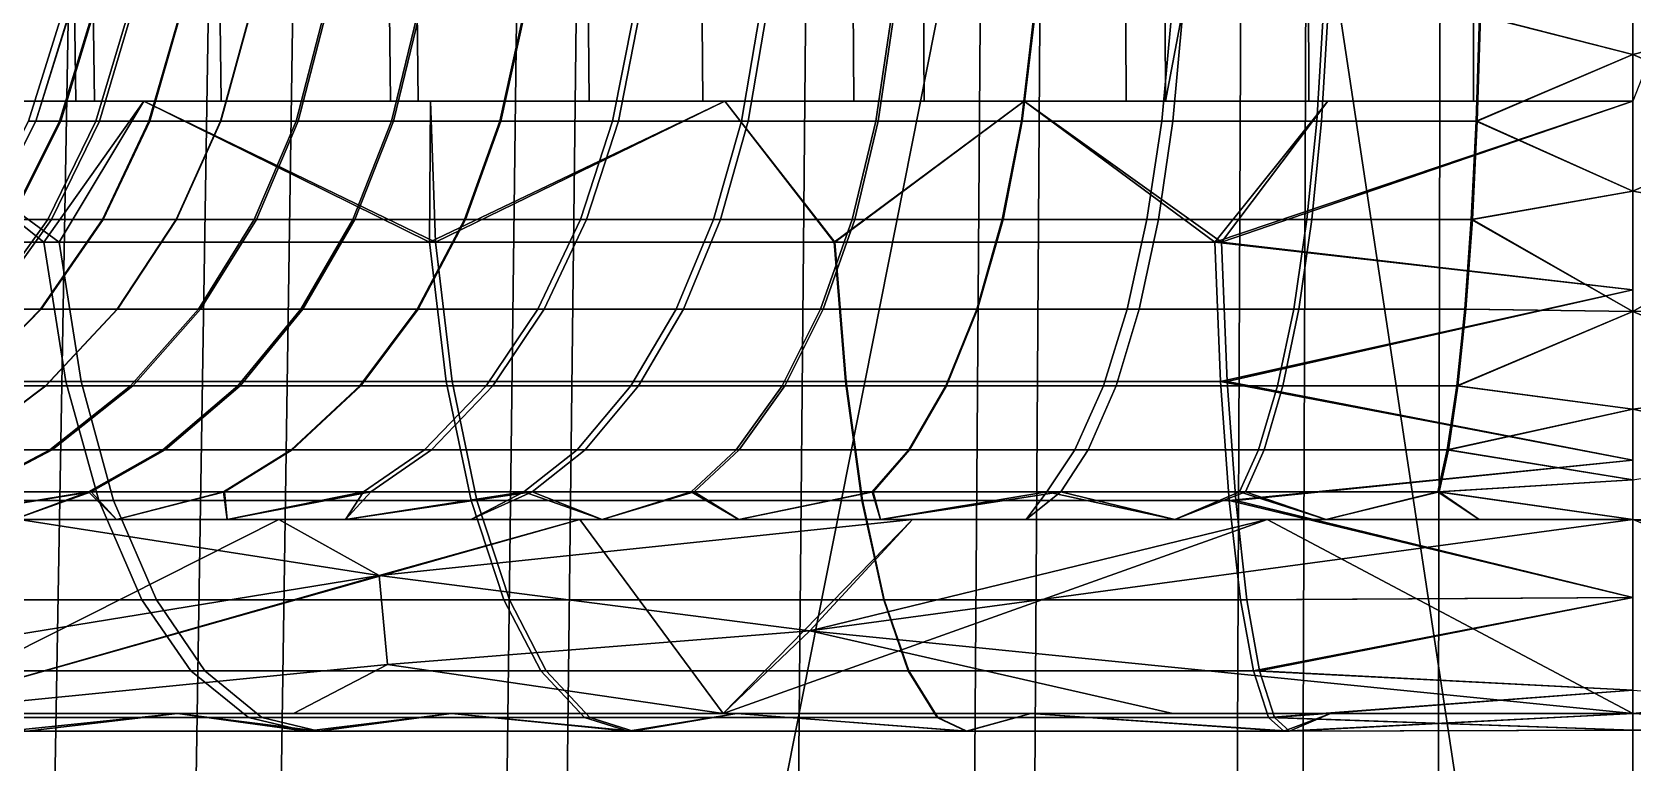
# Model space of a CAD drawing. Extents: x -14.7 to 14.7, y -21.5 to 0.1.
# Drawn here: x -4.902 to 0, y -17.122 to -14.886 of the extents above; entities that cross this region are included whole.
import ezdxf

# ---------------------------------------------------------------- set-up
doc = ezdxf.new("R2010")
doc.units = 0
doc.header["$MEASUREMENT"] = 0
doc.layers.add('IGES LEVEL 0', color=9, linetype='CONTINUOUS')

msp = doc.modelspace()

# ---------------------------------------------------------------- linework, layer by layer
at = {"layer": 'IGES LEVEL 0'}
for points in [[(-6.0338, -7.5437, -10.5763), (-5.9031, -15.098, -10.3472), (-4.7099, -15.098, -10.942), (-4.8142, -7.5437, -11.1843)], [(-5.9394, -20.7685, 13.4778), (-5.6597, -7.5314, 12.843), (-4.2459, -7.5314, 13.3771), (-4.4558, -20.7685, 14.0383)], [(-4.8937, -20.7685, -13.8917), (-4.6632, -7.5314, -13.2374), (-5.2555, -7.5314, -13.0136), (-5.5152, -20.7685, -13.6569)], [(-4.873, -7.5437, 11.1588), (-4.7674, -15.098, 10.917), (-5.1799, -15.098, 10.7275), (-5.2946, -7.5437, 10.9651)], [(-4.1922, -20.7685, -14.1193), (-3.9948, -7.5314, -13.4542), (-4.6632, -7.5314, -13.2374), (-4.8937, -20.7685, -13.8917)], [(-4.4181, -7.5437, 11.3466), (-4.3224, -15.098, 11.1008), (-4.7674, -15.098, 10.917), (-4.873, -7.5437, 11.1588)], [(-4.8142, -7.5437, -11.1843), (-4.7099, -15.098, -10.942), (-3.7195, -15.098, -11.3171), (-3.8018, -7.5437, -11.5677)], [(-4.4558, -20.7685, 14.0383), (-4.2459, -7.5314, 13.3771), (-3.3274, -7.5314, 13.6346), (-3.4918, -20.7685, 14.3086)], [(-3.8887, -7.5437, 11.5388), (-3.8044, -15.098, 11.2888), (-4.3224, -15.098, 11.1008), (-4.4181, -7.5437, 11.3466)], [(-3.3055, -20.7685, -14.3528), (-3.1498, -7.5314, -13.6767), (-3.9948, -7.5314, -13.4542), (-4.1922, -20.7685, -14.1193)], [(-3.2666, -7.5437, 11.7301), (-3.1958, -15.098, 11.4759), (-3.8044, -15.098, 11.2888), (-3.8887, -7.5437, 11.5388)], [(-3.8018, -7.5437, -11.5677), (-3.7195, -15.098, -11.3171), (-2.8482, -15.098, -11.5671), (-2.9113, -7.5437, -11.8233)], [(-3.4918, -20.7685, 14.3086), (-3.3274, -7.5314, 13.6346), (-2.4661, -7.5314, 13.8164), (-2.588, -20.7685, 14.4993)], [(-3.1498, -7.5314, -13.6767), (-3.3055, -20.7685, -14.3528), (-1.9938, -14.15, -14.2428)], [(-2.4378, -7.5437, 11.9299), (-2.385, -15.098, 11.6714), (-3.1958, -15.098, 11.4759), (-3.2666, -7.5437, 11.7301)], [(-2.9113, -7.5437, -11.8233), (-2.8482, -15.098, -11.5671), (-2.1702, -15.098, -11.7133), (-2.2183, -7.5437, -11.9726)], [(-2.588, -20.7685, 14.4993), (-2.4661, -7.5314, 13.8164), (-1.7676, -7.5314, 13.923), (-1.855, -20.7685, 14.6112)], [(-1.4626, -7.5437, 12.0883), (-1.4309, -15.098, 11.8264), (-2.385, -15.098, 11.6714), (-2.4378, -7.5437, 11.9299)], [(-2.2183, -7.5437, -11.9726), (-2.1702, -15.098, -11.7133), (-1.5518, -15.098, -11.8111), (-1.5862, -7.5437, -12.0727)], [(-1.855, -20.7685, 14.6112), (-1.7676, -7.5314, 13.923), (-1.169, -7.5314, 13.986), (-1.2267, -20.7685, 14.6773)], [(-1.5862, -7.5437, -12.0727), (-1.5518, -15.098, -11.8111), (-0.9922, -15.098, -11.8712), (-1.0142, -7.5437, -12.1341)], [(-1.4626, -7.5437, 12.0883), (0, -7.5437, 12.1764), (-1.4309, -15.098, 11.8264)], [(0, -7.5437, 12.1764), (0, -15.098, 11.9126), (-1.4309, -15.098, 11.8264)], [(-1.2267, -20.7685, 14.6773), (-1.169, -7.5314, 13.986), (-0.5752, -7.5314, 14.023), (-0.6037, -20.7685, 14.7161)], [(-1.0142, -7.5437, -12.1341), (-0.9922, -15.098, -11.8712), (-0.4883, -15.098, -11.9026), (-0.4991, -7.5437, -12.1662)], [(0, -20.7685, -14.7285), (0, -7.5314, -14.0348), (-0.9993, -14.15, -14.3469)], [(-0.6037, -20.7685, 14.7161), (-0.5752, -7.5314, 14.023), (0, -7.5314, 14.0348), (0, -20.7685, 14.7285)], [(-0.4991, -7.5437, -12.1662), (-0.4883, -15.098, -11.9026), (0, -15.098, -11.9126), (0, -7.5437, -12.1764)], [(0, -15.098, 11.9126), (0, -7.5437, 12.1764), (1.4941, -11.2809, 11.9529)], [(-3.3055, -20.7685, -14.3528), (-2.0419, -20.7685, -14.5863), (-1.9938, -14.15, -14.2428)], [(-1.0234, -20.7685, -14.6929), (-0.9993, -14.15, -14.3469), (-1.9938, -14.15, -14.2428), (-2.0419, -20.7685, -14.5863)], [(-1.0234, -20.7685, -14.6929), (0, -20.7685, -14.7285), (-0.9993, -14.15, -14.3469)], [(0, -14.9552, -4.8419), (0, -14.509, -4.7673), (-0.4701, -14.8355, -4.7886)], [(0, -14.509, 4.7673), (0, -14.9552, 4.8419), (-0.4671, -14.8355, 4.7889)], [(0, -14.509, -4.7673), (0, -14.9552, -4.8419), (0.4671, -14.8355, -4.7889)], [(-4.9123, -15.1589, 0.0174), (-4.8116, -14.8355, 0.0171), (-4.7896, -14.8355, 0.46), (-4.8899, -15.1589, 0.4696)], [(-4.8897, -15.1589, -0.4709), (-4.7894, -14.8355, -0.4612), (-4.8116, -14.8355, 0.0171), (-4.9123, -15.1589, 0.0174)], [(-4.8899, -15.1589, 0.4696), (-4.7896, -14.8355, 0.46), (-4.7184, -14.8355, 0.9427), (-4.8172, -15.1589, 0.9624)], [(-4.8139, -15.1589, -0.9788), (-4.7151, -14.8355, -0.9587), (-4.7894, -14.8355, -0.4612), (-4.8897, -15.1589, -0.4709)], [(-4.8172, -15.1589, 0.9624), (-4.7184, -14.8355, 0.9427), (-4.5988, -14.8355, 1.4151), (-4.6951, -15.1589, 1.4448)], [(-4.7059, -15.1589, -1.4091), (-4.6094, -14.8355, -1.3802), (-4.7151, -14.8355, -0.9587), (-4.8139, -15.1589, -0.9788)], [(-4.5436, -15.1589, -1.8675), (-4.4504, -14.8355, -1.8292), (-4.6094, -14.8355, -1.3802), (-4.7059, -15.1589, -1.4091)], [(-4.6951, -15.1589, 1.4448), (-4.5988, -14.8355, 1.4151), (-4.4481, -14.8355, 1.8346), (-4.5413, -15.1589, 1.873)], [(-4.3237, -15.1589, -2.3317), (-4.235, -14.8355, -2.2839), (-4.4504, -14.8355, -1.8292), (-4.5436, -15.1589, -1.8675)], [(-4.5413, -15.1589, 1.873), (-4.4481, -14.8355, 1.8346), (-4.2359, -14.8355, 2.2823), (-4.3246, -15.1589, 2.3301)], [(-4.3246, -15.1589, 2.3301), (-4.2359, -14.8355, 2.2823), (-4.0031, -14.8355, 2.6695), (-4.087, -15.1589, 2.7254)], [(-4.093, -15.1589, -2.7163), (-4.0091, -14.8355, -2.6606), (-4.235, -14.8355, -2.2839), (-4.3237, -15.1589, -2.3317)], [(-3.8006, -15.1589, -3.1124), (-3.7226, -14.8355, -3.0485), (-4.0091, -14.8355, -2.6606), (-4.093, -15.1589, -2.7163)], [(-4.087, -15.1589, 2.7254), (-4.0031, -14.8355, 2.6695), (-3.7167, -14.8355, 3.0558), (-3.7945, -15.1589, 3.1198)], [(-3.4659, -15.1589, -3.4812), (-3.3948, -14.8355, -3.4098), (-3.7226, -14.8355, -3.0485), (-3.8006, -15.1589, -3.1124)], [(-3.7945, -15.1589, 3.1198), (-3.7167, -14.8355, 3.0558), (-3.3978, -14.8355, 3.4069), (-3.4689, -15.1589, 3.4782)], [(-3.4689, -15.1589, 3.4782), (-3.3978, -14.8355, 3.4069), (-3.0602, -14.8355, 3.7131), (-3.1243, -15.1589, 3.7908)], [(-3.1064, -15.1589, -3.8055), (-3.0426, -14.8355, -3.7274), (-3.3948, -14.8355, -3.4098), (-3.4659, -15.1589, -3.4812)], [(-3.1243, -15.1589, 3.7908), (-3.0602, -14.8355, 3.7131), (-2.6739, -14.8355, 4.0002), (-2.7299, -15.1589, 4.084)], [(-2.7091, -15.1589, -4.0978), (-2.6535, -14.8355, -4.0138), (-3.0426, -14.8355, -3.7274), (-3.1064, -15.1589, -3.8055)], [(-2.7299, -15.1589, 4.084), (-2.6739, -14.8355, 4.0002), (-2.2631, -14.8355, 4.2462), (-2.3105, -15.1589, 4.3351)], [(-2.3181, -15.1589, -4.331), (-2.2706, -14.8355, -4.2422), (-2.6535, -14.8355, -4.0138), (-2.7091, -15.1589, -4.0978)], [(-1.87, -15.1589, -4.5425), (-1.8316, -14.8355, -4.4493), (-2.2706, -14.8355, -4.2422), (-2.3181, -15.1589, -4.331)], [(-2.3105, -15.1589, 4.3351), (-2.2631, -14.8355, 4.2462), (-1.8339, -14.8355, 4.4484), (-1.8723, -15.1589, 4.5415)], [(-1.8723, -15.1589, 4.5415), (-1.8339, -14.8355, 4.4484), (-1.3795, -14.8355, 4.6096), (-1.4084, -15.1589, 4.7061)], [(-1.4428, -15.1589, -4.6957), (-1.4132, -14.8355, -4.5994), (-1.8316, -14.8355, -4.4493), (-1.87, -15.1589, -4.5425)], [(-0.968, -15.1589, -4.816), (-0.9482, -14.8355, -4.7173), (-1.4132, -14.8355, -4.5994), (-1.4428, -15.1589, -4.6957)], [(-1.4084, -15.1589, 4.7061), (-1.3795, -14.8355, 4.6096), (-0.934, -14.8355, 4.7201), (-0.9535, -15.1589, 4.8189)], [(-0.48, -15.1589, -4.8889), (-0.4701, -14.8355, -4.7886), (-0.9482, -14.8355, -4.7173), (-0.968, -15.1589, -4.816)], [(-0.9535, -15.1589, 4.8189), (-0.934, -14.8355, 4.7201), (-0.4671, -14.8355, 4.7889), (-0.4769, -15.1589, 4.8892)], [(-0.4701, -14.8355, -4.7886), (-0.48, -15.1589, -4.8889), (0, -14.9552, -4.8419)], [(-0.4769, -15.1589, 4.8892), (-0.4671, -14.8355, 4.7889), (0, -14.9552, 4.8419)], [(0.4769, -15.1589, -4.8892), (0.4671, -14.8355, -4.7889), (0, -14.9552, -4.8419)], [(0, -15.3732, -5.015), (0, -14.9552, -4.8419), (-0.48, -15.1589, -4.8889)], [(0, -14.9552, 4.8419), (0, -15.3732, 5.015), (-0.4769, -15.1589, 4.8892)], [(0, -14.9552, -4.8419), (0, -15.3732, -5.015), (0.4769, -15.1589, -4.8892)], [(-4.8185, -15.53, -10.8259), (-5.9638, -15.53, -10.2398), (-5.4082, -15.098, -10.6142)], [(-5.8892, -15.53, 10.2828), (-4.8658, -15.53, 10.8048), (-5.4082, -15.098, 10.6142)], [(-4.5588, -15.098, 11.0058), (-5.4082, -15.098, 10.6142), (-4.8658, -15.53, 10.8048)], [(-5.4082, -15.098, -10.6142), (-4.5588, -15.098, -11.0058), (-4.8185, -15.53, -10.8259)], [(-4.8658, -15.53, 10.8048), (-3.6846, -15.53, 11.2625), (-4.5588, -15.098, 11.0058)], [(-3.6662, -15.53, -11.2685), (-4.8185, -15.53, -10.8259), (-4.5588, -15.098, -11.0058)], [(-3.6812, -15.098, 11.3296), (-4.5588, -15.098, 11.0058), (-3.6846, -15.53, 11.2625)], [(-4.5588, -15.098, -11.0058), (-3.6812, -15.098, -11.3296), (-3.6662, -15.53, -11.2685)], [(-2.7809, -15.098, 11.5835), (-3.6812, -15.098, 11.3296), (-3.6846, -15.53, 11.2625)], [(-3.6846, -15.53, 11.2625), (-2.4432, -15.53, 11.5953), (-2.7809, -15.098, 11.5835)], [(-3.6812, -15.098, -11.3296), (-2.7809, -15.098, -11.5835), (-3.6662, -15.53, -11.2685)], [(-2.4452, -15.53, -11.5948), (-3.6662, -15.53, -11.2685), (-2.7809, -15.098, -11.5835)], [(-1.8635, -15.098, 11.7659), (-2.7809, -15.098, 11.5835), (-2.4432, -15.53, 11.5953)], [(-2.7809, -15.098, -11.5835), (-1.8635, -15.098, -11.7659), (-2.4452, -15.53, -11.5948)], [(-1.2807, -15.53, -11.7804), (-2.4452, -15.53, -11.5948), (-1.8635, -15.098, -11.7659)], [(-2.4432, -15.53, 11.5953), (-1.26, -15.53, 11.7827), (-1.8635, -15.098, 11.7659)], [(-0.9347, -15.098, 11.8759), (-1.8635, -15.098, 11.7659), (-1.26, -15.53, 11.7827)], [(-1.8635, -15.098, -11.7659), (-0.9347, -15.098, -11.8759), (-1.2807, -15.53, -11.7804)], [(-0.9347, -15.098, -11.8759), (0, -15.098, -11.9126), (-1.2807, -15.53, -11.7804)], [(0, -15.098, -11.9126), (0, -15.6758, -11.8061), (-1.2807, -15.53, -11.7804)], [(0, -15.6758, 11.8061), (0, -15.098, 11.9126), (-1.26, -15.53, 11.7827)], [(0, -15.098, 11.9126), (-0.9347, -15.098, 11.8759), (-1.26, -15.53, 11.7827)], [(-5.066, -15.4602, 0.018), (-4.9123, -15.1589, 0.0174), (-4.8899, -15.1589, 0.4696), (-5.0428, -15.4602, 0.4843)], [(-5.0427, -15.4602, -0.4856), (-4.8897, -15.1589, -0.4709), (-4.9123, -15.1589, 0.0174), (-5.066, -15.4602, 0.018)], [(-5.0428, -15.4602, 0.4843), (-4.8899, -15.1589, 0.4696), (-4.8172, -15.1589, 0.9624), (-4.9678, -15.4602, 0.9925)], [(-4.9644, -15.4602, -1.0094), (-4.8139, -15.1589, -0.9788), (-4.8897, -15.1589, -0.4709), (-5.0427, -15.4602, -0.4856)], [(-4.9678, -15.4602, 0.9925), (-4.8172, -15.1589, 0.9624), (-4.6951, -15.1589, 1.4448), (-4.842, -15.4602, 1.49)], [(-4.8531, -15.4602, -1.4532), (-4.7059, -15.1589, -1.4091), (-4.8139, -15.1589, -0.9788), (-4.9644, -15.4602, -1.0094)], [(-4.6857, -15.4602, -1.9259), (-4.5436, -15.1589, -1.8675), (-4.7059, -15.1589, -1.4091), (-4.8531, -15.4602, -1.4532)], [(-4.842, -15.4602, 1.49), (-4.6951, -15.1589, 1.4448), (-4.5413, -15.1589, 1.873), (-4.6833, -15.4602, 1.9316)], [(-4.459, -15.4602, -2.4046), (-4.3237, -15.1589, -2.3317), (-4.5436, -15.1589, -1.8675), (-4.6857, -15.4602, -1.9259)], [(-4.6833, -15.4602, 1.9316), (-4.5413, -15.1589, 1.873), (-4.3246, -15.1589, 2.3301), (-4.4599, -15.4602, 2.403)], [(-4.4599, -15.4602, 2.403), (-4.3246, -15.1589, 2.3301), (-4.087, -15.1589, 2.7254), (-4.2148, -15.4602, 2.8107)], [(-4.2211, -15.4602, -2.8013), (-4.093, -15.1589, -2.7163), (-4.3237, -15.1589, -2.3317), (-4.459, -15.4602, -2.4046)], [(-3.9195, -15.4602, -3.2097), (-3.8006, -15.1589, -3.1124), (-4.093, -15.1589, -2.7163), (-4.2211, -15.4602, -2.8013)], [(-4.2148, -15.4602, 2.8107), (-4.087, -15.1589, 2.7254), (-3.7945, -15.1589, 3.1198), (-3.9132, -15.4602, 3.2174)], [(-3.5743, -15.4602, -3.5901), (-3.4659, -15.1589, -3.4812), (-3.8006, -15.1589, -3.1124), (-3.9195, -15.4602, -3.2097)], [(-3.9132, -15.4602, 3.2174), (-3.7945, -15.1589, 3.1198), (-3.4689, -15.1589, 3.4782), (-3.5774, -15.4602, 3.587)], [(-3.5774, -15.4602, 3.587), (-3.4689, -15.1589, 3.4782), (-3.1243, -15.1589, 3.7908), (-3.222, -15.4602, 3.9094)], [(-3.2035, -15.4602, -3.9245), (-3.1064, -15.1589, -3.8055), (-3.4659, -15.1589, -3.4812), (-3.5743, -15.4602, -3.5901)], [(-3.222, -15.4602, 3.9094), (-3.1243, -15.1589, 3.7908), (-2.7299, -15.1589, 4.084), (-2.8153, -15.4602, 4.2118)], [(-2.7939, -15.4602, -4.226), (-2.7091, -15.1589, -4.0978), (-3.1064, -15.1589, -3.8055), (-3.2035, -15.4602, -3.9245)], [(-2.8153, -15.4602, 4.2118), (-2.7299, -15.1589, 4.084), (-2.3105, -15.1589, 4.3351), (-2.3827, -15.4602, 4.4707)], [(-2.3906, -15.4602, -4.4665), (-2.3181, -15.1589, -4.331), (-2.7091, -15.1589, -4.0978), (-2.7939, -15.4602, -4.226)], [(-1.9285, -15.4602, -4.6846), (-1.87, -15.1589, -4.5425), (-2.3181, -15.1589, -4.331), (-2.3906, -15.4602, -4.4665)], [(-2.3827, -15.4602, 4.4707), (-2.3105, -15.1589, 4.3351), (-1.8723, -15.1589, 4.5415), (-1.9309, -15.4602, 4.6836)], [(-1.9309, -15.4602, 4.6836), (-1.8723, -15.1589, 4.5415), (-1.4084, -15.1589, 4.7061), (-1.4525, -15.4602, 4.8533)], [(-1.488, -15.4602, -4.8426), (-1.4428, -15.1589, -4.6957), (-1.87, -15.1589, -4.5425), (-1.9285, -15.4602, -4.6846)], [(-0.9983, -15.4602, -4.9667), (-0.968, -15.1589, -4.816), (-1.4428, -15.1589, -4.6957), (-1.488, -15.4602, -4.8426)], [(-1.4525, -15.4602, 4.8533), (-1.4084, -15.1589, 4.7061), (-0.9535, -15.1589, 4.8189), (-0.9834, -15.4602, 4.9697)], [(-0.495, -15.4602, -5.0418), (-0.48, -15.1589, -4.8889), (-0.968, -15.1589, -4.816), (-0.9983, -15.4602, -4.9667)], [(-0.9834, -15.4602, 4.9697), (-0.9535, -15.1589, 4.8189), (-0.4769, -15.1589, 4.8892), (-0.4918, -15.4602, 5.0421)], [(-0.48, -15.1589, -4.8889), (-0.495, -15.4602, -5.0418), (0, -15.3732, -5.015)], [(-0.4918, -15.4602, 5.0421), (-0.4769, -15.1589, 4.8892), (0, -15.3732, 5.015)], [(0.4918, -15.4602, -5.0421), (0.4769, -15.1589, -4.8892), (0, -15.3732, -5.015)], [(0, -15.7417, -5.2775), (0, -15.3732, -5.015), (-0.495, -15.4602, -5.0418)], [(0, -15.3732, 5.015), (0, -15.7417, 5.2775), (-0.4918, -15.4602, 5.0421)], [(0, -15.3732, -5.015), (0, -15.7417, -5.2775), (0.4918, -15.4602, -5.0421)], [(-5.1695, -15.7352, 1.0328), (-4.9678, -15.4602, 0.9925), (-4.842, -15.4602, 1.49), (-5.0385, -15.7352, 1.5505)], [(-5.0502, -15.7352, -1.5122), (-4.8531, -15.4602, -1.4532), (-4.9644, -15.4602, -1.0094), (-5.166, -15.7352, -1.0504)], [(-4.8759, -15.7352, -2.0041), (-4.6857, -15.4602, -1.9259), (-4.8531, -15.4602, -1.4532), (-5.0502, -15.7352, -1.5122)], [(-5.0385, -15.7352, 1.5505), (-4.842, -15.4602, 1.49), (-4.6833, -15.4602, 1.9316), (-4.8735, -15.7352, 2.01)], [(-4.64, -15.7352, -2.5023), (-4.459, -15.4602, -2.4046), (-4.6857, -15.4602, -1.9259), (-4.8759, -15.7352, -2.0041)], [(-4.8735, -15.7352, 2.01), (-4.6833, -15.4602, 1.9316), (-4.4599, -15.4602, 2.403), (-4.6409, -15.7352, 2.5005)], [(-4.6409, -15.7352, 2.5005), (-4.4599, -15.4602, 2.403), (-4.2148, -15.4602, 2.8107), (-4.3859, -15.7352, 2.9248)], [(-4.3924, -15.7352, -2.915), (-4.2211, -15.4602, -2.8013), (-4.459, -15.4602, -2.4046), (-4.64, -15.7352, -2.5023)], [(-4.0786, -15.7352, -3.34), (-3.9195, -15.4602, -3.2097), (-4.2211, -15.4602, -2.8013), (-4.3924, -15.7352, -2.915)], [(-4.3859, -15.7352, 2.9248), (-4.2148, -15.4602, 2.8107), (-3.9132, -15.4602, 3.2174), (-4.0721, -15.7352, 3.348)], [(-3.7194, -15.7352, -3.7359), (-3.5743, -15.4602, -3.5901), (-3.9195, -15.4602, -3.2097), (-4.0786, -15.7352, -3.34)], [(-4.0721, -15.7352, 3.348), (-3.9132, -15.4602, 3.2174), (-3.5774, -15.4602, 3.587), (-3.7227, -15.7352, 3.7326)], [(-3.7227, -15.7352, 3.7326), (-3.5774, -15.4602, 3.587), (-3.222, -15.4602, 3.9094), (-3.3528, -15.7352, 4.0681)], [(-3.3336, -15.7352, -4.0839), (-3.2035, -15.4602, -3.9245), (-3.5743, -15.4602, -3.5901), (-3.7194, -15.7352, -3.7359)], [(-3.3528, -15.7352, 4.0681), (-3.222, -15.4602, 3.9094), (-2.8153, -15.4602, 4.2118), (-2.9296, -15.7352, 4.3827)], [(-2.9073, -15.7352, -4.3976), (-2.7939, -15.4602, -4.226), (-3.2035, -15.4602, -3.9245), (-3.3336, -15.7352, -4.0839)], [(-2.9296, -15.7352, 4.3827), (-2.8153, -15.4602, 4.2118), (-2.3827, -15.4602, 4.4707), (-2.4795, -15.7352, 4.6522)], [(-2.4877, -15.7352, -4.6478), (-2.3906, -15.4602, -4.4665), (-2.7939, -15.4602, -4.226), (-2.9073, -15.7352, -4.3976)], [(-2.0068, -15.7352, -4.8748), (-1.9285, -15.4602, -4.6846), (-2.3906, -15.4602, -4.4665), (-2.4877, -15.7352, -4.6478)], [(-2.4795, -15.7352, 4.6522), (-2.3827, -15.4602, 4.4707), (-1.9309, -15.4602, 4.6836), (-2.0093, -15.7352, 4.8738)], [(-2.0093, -15.7352, 4.8738), (-1.9309, -15.4602, 4.6836), (-1.4525, -15.4602, 4.8533), (-1.5114, -15.7352, 5.0504)], [(-1.5484, -15.7352, -5.0392), (-1.488, -15.4602, -4.8426), (-1.9285, -15.4602, -4.6846), (-2.0068, -15.7352, -4.8748)], [(-1.0388, -15.7352, -5.1683), (-0.9983, -15.4602, -4.9667), (-1.488, -15.4602, -4.8426), (-1.5484, -15.7352, -5.0392)], [(-1.5114, -15.7352, 5.0504), (-1.4525, -15.4602, 4.8533), (-0.9834, -15.4602, 4.9697), (-1.0233, -15.7352, 5.1714)], [(-0.5151, -15.7352, -5.2465), (-0.495, -15.4602, -5.0418), (-0.9983, -15.4602, -4.9667), (-1.0388, -15.7352, -5.1683)], [(-1.0233, -15.7352, 5.1714), (-0.9834, -15.4602, 4.9697), (-0.4918, -15.4602, 5.0421), (-0.5118, -15.7352, 5.2468)], [(-0.495, -15.4602, -5.0418), (-0.5151, -15.7352, -5.2465), (0, -15.7417, -5.2775)], [(-0.5118, -15.7352, 5.2468), (-0.4918, -15.4602, 5.0421), (0, -15.7417, 5.2775)], [(0.5118, -15.7352, -5.2468), (0.4918, -15.4602, -5.0421), (0, -15.7417, -5.2775)], [(-4.8185, -15.53, -10.8259), (-4.7516, -15.9567, -10.6755), (-5.8809, -15.9567, -10.0975), (-5.9638, -15.53, -10.2398)], [(-5.8892, -15.53, 10.2828), (-5.8074, -15.9567, 10.14), (-4.7982, -15.9567, 10.6546), (-4.8658, -15.53, 10.8048)], [(-4.8658, -15.53, 10.8048), (-4.7982, -15.9567, 10.6546), (-3.6334, -15.9567, 11.106), (-3.6846, -15.53, 11.2625)], [(-3.6662, -15.53, -11.2685), (-3.6153, -15.9567, -11.1119), (-4.7516, -15.9567, -10.6755), (-4.8185, -15.53, -10.8259)], [(-3.6846, -15.53, 11.2625), (-3.6334, -15.9567, 11.106), (-2.4093, -15.9567, 11.4342), (-2.4432, -15.53, 11.5953)], [(-2.4452, -15.53, -11.5948), (-2.4112, -15.9567, -11.4337), (-3.6153, -15.9567, -11.1119), (-3.6662, -15.53, -11.2685)], [(-1.2807, -15.53, -11.7804), (-1.2629, -15.9567, -11.6168), (-2.4112, -15.9567, -11.4337), (-2.4452, -15.53, -11.5948)], [(-2.4432, -15.53, 11.5953), (-2.4093, -15.9567, 11.4342), (-1.2424, -15.9567, 11.619), (-1.26, -15.53, 11.7827)], [(-1.2629, -15.9567, -11.6168), (-1.2807, -15.53, -11.7804), (0, -15.6758, -11.8061)], [(-1.26, -15.53, 11.7827), (-1.2424, -15.9567, 11.619), (0, -15.6758, 11.8061)], [(0, -15.6758, -11.8061), (0, -16.1977, -11.5363), (-1.2629, -15.9567, -11.6168)], [(0, -16.1977, 11.5363), (0, -15.6758, 11.8061), (-1.2424, -15.9567, 11.619)], [(-5.1059, -15.9702, -2.0986), (-4.8759, -15.7352, -2.0041), (-5.0502, -15.7352, -1.5122), (-5.2884, -15.9702, -1.5835)], [(-5.2762, -15.9702, 1.6236), (-5.0385, -15.7352, 1.5505), (-4.8735, -15.7352, 2.01), (-5.1034, -15.9702, 2.1048)], [(-4.8589, -15.9702, -2.6203), (-4.64, -15.7352, -2.5023), (-4.8759, -15.7352, -2.0041), (-5.1059, -15.9702, -2.0986)], [(-5.1034, -15.9702, 2.1048), (-4.8735, -15.7352, 2.01), (-4.6409, -15.7352, 2.5005), (-4.8599, -15.9702, 2.6185)], [(-4.8599, -15.9702, 2.6185), (-4.6409, -15.7352, 2.5005), (-4.3859, -15.7352, 2.9248), (-4.5928, -15.9702, 3.0628)], [(-4.5997, -15.9702, -3.0525), (-4.3924, -15.7352, -2.915), (-4.64, -15.7352, -2.5023), (-4.8589, -15.9702, -2.6203)], [(-4.271, -15.9702, -3.4976), (-4.0786, -15.7352, -3.34), (-4.3924, -15.7352, -2.915), (-4.5997, -15.9702, -3.0525)], [(-4.5928, -15.9702, 3.0628), (-4.3859, -15.7352, 2.9248), (-4.0721, -15.7352, 3.348), (-4.2642, -15.9702, 3.5059)], [(-3.8949, -15.9702, -3.9121), (-3.7194, -15.7352, -3.7359), (-4.0786, -15.7352, -3.34), (-4.271, -15.9702, -3.4976)], [(-4.2642, -15.9702, 3.5059), (-4.0721, -15.7352, 3.348), (-3.7227, -15.7352, 3.7326), (-3.8983, -15.9702, 3.9087)], [(-3.8983, -15.9702, 3.9087), (-3.7227, -15.7352, 3.7326), (-3.3528, -15.7352, 4.0681), (-3.511, -15.9702, 4.26)], [(-3.4909, -15.9702, -4.2765), (-3.3336, -15.7352, -4.0839), (-3.7194, -15.7352, -3.7359), (-3.8949, -15.9702, -3.9121)], [(-3.511, -15.9702, 4.26), (-3.3528, -15.7352, 4.0681), (-2.9296, -15.7352, 4.3827), (-3.0678, -15.9702, 4.5895)], [(-3.0444, -15.9702, -4.605), (-2.9073, -15.7352, -4.3976), (-3.3336, -15.7352, -4.0839), (-3.4909, -15.9702, -4.2765)], [(-3.0678, -15.9702, 4.5895), (-2.9296, -15.7352, 4.3827), (-2.4795, -15.7352, 4.6522), (-2.5964, -15.9702, 4.8717)], [(-2.605, -15.9702, -4.8671), (-2.4877, -15.7352, -4.6478), (-2.9073, -15.7352, -4.3976), (-3.0444, -15.9702, -4.605)], [(-2.1014, -15.9702, -5.1048), (-2.0068, -15.7352, -4.8748), (-2.4877, -15.7352, -4.6478), (-2.605, -15.9702, -4.8671)], [(-2.5964, -15.9702, 4.8717), (-2.4795, -15.7352, 4.6522), (-2.0093, -15.7352, 4.8738), (-2.1041, -15.9702, 5.1037)], [(-2.1041, -15.9702, 5.1037), (-2.0093, -15.7352, 4.8738), (-1.5114, -15.7352, 5.0504), (-1.5827, -15.9702, 5.2886)], [(-1.6214, -15.9702, -5.2769), (-1.5484, -15.7352, -5.0392), (-2.0068, -15.7352, -4.8748), (-2.1014, -15.9702, -5.1048)], [(-1.0879, -15.9702, -5.4121), (-1.0388, -15.7352, -5.1683), (-1.5484, -15.7352, -5.0392), (-1.6214, -15.9702, -5.2769)], [(-1.5827, -15.9702, 5.2886), (-1.5114, -15.7352, 5.0504), (-1.0233, -15.7352, 5.1714), (-1.0716, -15.9702, 5.4154)], [(-0.5394, -15.9702, -5.494), (-0.5151, -15.7352, -5.2465), (-1.0388, -15.7352, -5.1683), (-1.0879, -15.9702, -5.4121)], [(-1.0716, -15.9702, 5.4154), (-1.0233, -15.7352, 5.1714), (-0.5118, -15.7352, 5.2468), (-0.5359, -15.9702, 5.4943)], [(-0.5151, -15.7352, -5.2465), (-0.5394, -15.9702, -5.494), (0, -15.7417, -5.2775)], [(0, -16.0417, -5.6162), (0, -15.7417, -5.2775), (-0.5394, -15.9702, -5.494)], [(-0.5359, -15.9702, 5.4943), (-0.5118, -15.7352, 5.2468), (0, -15.7417, 5.2775)], [(0, -15.7417, 5.2775), (0, -16.0417, 5.6162), (-0.5359, -15.9702, 5.4943)], [(0.5359, -15.9702, -5.4943), (0.5118, -15.7352, -5.2468), (0, -15.7417, -5.2775)], [(0, -15.7417, -5.2775), (0, -16.0417, -5.6162), (0.5359, -15.9702, -5.4943)], [(-4.7516, -15.9567, -10.6755), (-4.6518, -16.3208, -10.4515), (-5.7575, -16.3208, -9.8856), (-5.8809, -15.9567, -10.0975)], [(-5.8074, -15.9567, 10.14), (-5.6855, -16.3208, 9.9272), (-4.6975, -16.3208, 10.431), (-4.7982, -15.9567, 10.6546)], [(-5.1206, -16.166, -2.7614), (-4.8589, -15.9702, -2.6203), (-5.1059, -15.9702, -2.0986), (-5.381, -16.166, -2.2117)], [(-5.3783, -16.166, 2.2182), (-5.1034, -15.9702, 2.1048), (-4.8599, -15.9702, 2.6185), (-5.1216, -16.166, 2.7595)], [(-5.1216, -16.166, 2.7595), (-4.8599, -15.9702, 2.6185), (-4.5928, -15.9702, 3.0628), (-4.8402, -16.166, 3.2278)], [(-4.8474, -16.166, -3.2169), (-4.5997, -15.9702, -3.0525), (-4.8589, -15.9702, -2.6203), (-5.1206, -16.166, -2.7614)], [(-4.5011, -16.166, -3.686), (-4.271, -15.9702, -3.4976), (-4.5997, -15.9702, -3.0525), (-4.8474, -16.166, -3.2169)], [(-4.8402, -16.166, 3.2278), (-4.5928, -15.9702, 3.0628), (-4.2642, -15.9702, 3.5059), (-4.4939, -16.166, 3.6948)], [(-4.7982, -15.9567, 10.6546), (-4.6975, -16.3208, 10.431), (-3.5571, -16.3208, 10.8729), (-3.6334, -15.9567, 11.106)], [(-3.6153, -15.9567, -11.1119), (-3.5394, -16.3208, -10.8787), (-4.6518, -16.3208, -10.4515), (-4.7516, -15.9567, -10.6755)], [(-4.1047, -16.166, -4.1228), (-3.8949, -15.9702, -3.9121), (-4.271, -15.9702, -3.4976), (-4.5011, -16.166, -3.686)], [(-4.4939, -16.166, 3.6948), (-4.2642, -15.9702, 3.5059), (-3.8983, -15.9702, 3.9087), (-4.1083, -16.166, 4.1193)], [(-4.1083, -16.166, 4.1193), (-3.8983, -15.9702, 3.9087), (-3.511, -15.9702, 4.26), (-3.7001, -16.166, 4.4895)], [(-3.6789, -16.166, -4.5069), (-3.4909, -15.9702, -4.2765), (-3.8949, -15.9702, -3.9121), (-4.1047, -16.166, -4.1228)], [(-3.7001, -16.166, 4.4895), (-3.511, -15.9702, 4.26), (-3.0678, -15.9702, 4.5895), (-3.233, -16.166, 4.8367)], [(-3.2084, -16.166, -4.8531), (-3.0444, -15.9702, -4.605), (-3.4909, -15.9702, -4.2765), (-3.6789, -16.166, -4.5069)], [(-3.6334, -15.9567, 11.106), (-3.5571, -16.3208, 10.8729), (-2.3587, -16.3208, 11.1942), (-2.4093, -15.9567, 11.4342)], [(-2.4112, -15.9567, -11.4337), (-2.3606, -16.3208, -11.1938), (-3.5394, -16.3208, -10.8787), (-3.6153, -15.9567, -11.1119)], [(-3.233, -16.166, 4.8367), (-3.0678, -15.9702, 4.5895), (-2.5964, -15.9702, 4.8717), (-2.7363, -16.166, 5.1341)], [(-2.7453, -16.166, -5.1293), (-2.605, -15.9702, -4.8671), (-3.0444, -15.9702, -4.605), (-3.2084, -16.166, -4.8531)], [(-2.2146, -16.166, -5.3797), (-2.1014, -15.9702, -5.1048), (-2.605, -15.9702, -4.8671), (-2.7453, -16.166, -5.1293)], [(-2.7363, -16.166, 5.1341), (-2.5964, -15.9702, 4.8717), (-2.1041, -15.9702, 5.1037), (-2.2174, -16.166, 5.3786)], [(-1.2629, -15.9567, -11.6168), (-1.2364, -16.3208, -11.373), (-2.3606, -16.3208, -11.1938), (-2.4112, -15.9567, -11.4337)], [(-2.4093, -15.9567, 11.4342), (-2.3587, -16.3208, 11.1942), (-1.2164, -16.3208, 11.3751), (-1.2424, -15.9567, 11.619)], [(-2.2174, -16.166, 5.3786), (-2.1041, -15.9702, 5.1037), (-1.5827, -15.9702, 5.2886), (-1.668, -16.166, 5.5735)], [(-1.7088, -16.166, -5.5611), (-1.6214, -15.9702, -5.2769), (-2.1014, -15.9702, -5.1048), (-2.2146, -16.166, -5.3797)], [(-1.1465, -16.166, -5.7037), (-1.0879, -15.9702, -5.4121), (-1.6214, -15.9702, -5.2769), (-1.7088, -16.166, -5.5611)], [(-1.668, -16.166, 5.5735), (-1.5827, -15.9702, 5.2886), (-1.0716, -15.9702, 5.4154), (-1.1293, -16.166, 5.7071)], [(-1.2364, -16.3208, -11.373), (-1.2629, -15.9567, -11.6168), (0, -16.1977, -11.5363)], [(-1.2424, -15.9567, 11.619), (-1.2164, -16.3208, 11.3751), (0, -16.1977, 11.5363)], [(-0.5685, -16.166, -5.7899), (-0.5394, -15.9702, -5.494), (-1.0879, -15.9702, -5.4121), (-1.1465, -16.166, -5.7037)], [(-1.1293, -16.166, 5.7071), (-1.0716, -15.9702, 5.4154), (-0.5359, -15.9702, 5.4943), (-0.5648, -16.166, 5.7903)], [(-0.5394, -15.9702, -5.494), (-0.5685, -16.166, -5.7899), (0, -16.0417, -5.6162)], [(-0.5648, -16.166, 5.7903), (-0.5359, -15.9702, 5.4943), (0, -16.0417, 5.6162)], [(0.5648, -16.166, -5.7903), (0.5359, -15.9702, -5.4943), (0, -16.0417, -5.6162)], [(0, -16.2579, -6.0136), (0, -16.0417, -5.6162), (-0.5685, -16.166, -5.7899)], [(0, -16.0417, 5.6162), (0, -16.2579, 6.0136), (-0.5648, -16.166, 5.7903)], [(0, -16.0417, -5.6162), (0, -16.2579, -6.0136), (0.5648, -16.166, -5.7903)], [(-5.3802, -16.2946, 2.8988), (-5.1216, -16.166, 2.7595), (-4.8402, -16.166, 3.2278), (-5.0845, -16.2946, 3.3907)], [(-5.0921, -16.2946, -3.3793), (-4.8474, -16.166, -3.2169), (-5.1206, -16.166, -2.7614), (-5.3791, -16.2946, -2.9008)], [(-4.7282, -16.2946, -3.8721), (-4.5011, -16.166, -3.686), (-4.8474, -16.166, -3.2169), (-5.0921, -16.2946, -3.3793)], [(-5.0845, -16.2946, 3.3907), (-4.8402, -16.166, 3.2278), (-4.4939, -16.166, 3.6948), (-4.7207, -16.2946, 3.8813)], [(-4.3119, -16.2946, -4.3309), (-4.1047, -16.166, -4.1228), (-4.5011, -16.166, -3.686), (-4.7282, -16.2946, -3.8721)], [(-4.7207, -16.2946, 3.8813), (-4.4939, -16.166, 3.6948), (-4.1083, -16.166, 4.1193), (-4.3156, -16.2946, 4.3272)], [(-4.3156, -16.2946, 4.3272), (-4.1083, -16.166, 4.1193), (-3.7001, -16.166, 4.4895), (-3.8869, -16.2946, 4.7161)], [(-3.8646, -16.2946, -4.7344), (-3.6789, -16.166, -4.5069), (-4.1047, -16.166, -4.1228), (-4.3119, -16.2946, -4.3309)], [(-3.8869, -16.2946, 4.7161), (-3.7001, -16.166, 4.4895), (-3.233, -16.166, 4.8367), (-3.3962, -16.2946, 5.0809)], [(-3.3704, -16.2946, -5.098), (-3.2084, -16.166, -4.8531), (-3.6789, -16.166, -4.5069), (-3.8646, -16.2946, -4.7344)], [(-3.3962, -16.2946, 5.0809), (-3.233, -16.166, 4.8367), (-2.7363, -16.166, 5.1341), (-2.8744, -16.2946, 5.3932)], [(-2.8839, -16.2946, -5.3882), (-2.7453, -16.166, -5.1293), (-3.2084, -16.166, -4.8531), (-3.3704, -16.2946, -5.098)], [(-2.3264, -16.2946, -5.6513), (-2.2146, -16.166, -5.3797), (-2.7453, -16.166, -5.1293), (-2.8839, -16.2946, -5.3882)], [(-2.8744, -16.2946, 5.3932), (-2.7363, -16.166, 5.1341), (-2.2174, -16.166, 5.3786), (-2.3294, -16.2946, 5.6501)], [(-2.3294, -16.2946, 5.6501), (-2.2174, -16.166, 5.3786), (-1.668, -16.166, 5.5735), (-1.7522, -16.2946, 5.8548)], [(-1.795, -16.2946, -5.8418), (-1.7088, -16.166, -5.5611), (-2.2146, -16.166, -5.3797), (-2.3264, -16.2946, -5.6513)], [(-1.2043, -16.2946, -5.9916), (-1.1465, -16.166, -5.7037), (-1.7088, -16.166, -5.5611), (-1.795, -16.2946, -5.8418)], [(-1.7522, -16.2946, 5.8548), (-1.668, -16.166, 5.5735), (-1.1293, -16.166, 5.7071), (-1.1863, -16.2946, 5.9952)], [(-0.5971, -16.2946, -6.0822), (-0.5685, -16.166, -5.7899), (-1.1465, -16.166, -5.7037), (-1.2043, -16.2946, -5.9916)], [(-1.1863, -16.2946, 5.9952), (-1.1293, -16.166, 5.7071), (-0.5648, -16.166, 5.7903), (-0.5933, -16.2946, 6.0825)], [(-0.5685, -16.166, -5.7899), (-0.5971, -16.2946, -6.0822), (0, -16.2579, -6.0136)], [(-0.5933, -16.2946, 6.0825), (-0.5648, -16.166, 5.7903), (0, -16.2579, 6.0136)], [(0, -16.1977, -11.5363), (0, -16.6186, -11.1265), (-1.2364, -16.3208, -11.373)], [(0, -16.6186, 11.1265), (0, -16.1977, 11.5363), (-1.2164, -16.3208, 11.3751)], [(0, -16.3793, -6.4495), (0, -16.2579, -6.0136), (-0.5971, -16.2946, -6.0822)], [(0, -16.2579, 6.0136), (0, -16.3793, 6.4495), (-0.5933, -16.2946, 6.0825)], [(-4.6518, -16.3208, -10.4515), (-4.5206, -16.6257, -10.1566), (-5.595, -16.6257, -9.6067), (-5.7575, -16.3208, -9.8856)], [(-5.6855, -16.3208, 9.9272), (-5.5251, -16.6257, 9.6471), (-4.565, -16.6257, 10.1367), (-4.6975, -16.3208, 10.431)], [(-4.9574, -16.3793, 4.1256), (-5.2453, -16.3793, 3.7527), (-4.7207, -16.2946, 3.8813)], [(-5.2453, -16.3793, -3.7527), (-4.9574, -16.3793, -4.1256), (-4.7282, -16.2946, -3.8721)], [(-5.0845, -16.2946, 3.3907), (-4.7207, -16.2946, 3.8813), (-5.2453, -16.3793, 3.7527)], [(-4.7282, -16.2946, -3.8721), (-5.0921, -16.2946, -3.3793), (-5.2453, -16.3793, -3.7527)], [(-4.643, -16.3793, 4.4764), (-4.9574, -16.3793, 4.1256), (-4.7207, -16.2946, 3.8813)], [(-4.9574, -16.3793, -4.1256), (-4.643, -16.3793, -4.4764), (-4.7282, -16.2946, -3.8721)], [(-4.3119, -16.2946, -4.3309), (-4.7282, -16.2946, -3.8721), (-4.643, -16.3793, -4.4764)], [(-4.7207, -16.2946, 3.8813), (-4.3156, -16.2946, 4.3272), (-4.643, -16.3793, 4.4764)], [(-4.6975, -16.3208, 10.431), (-4.565, -16.6257, 10.1367), (-3.4568, -16.6257, 10.5661), (-3.5571, -16.3208, 10.8729)], [(-3.5394, -16.3208, -10.8787), (-3.4395, -16.6257, -10.5717), (-4.5206, -16.6257, -10.1566), (-4.6518, -16.3208, -10.4515)], [(-4.3039, -16.3793, 4.8034), (-4.643, -16.3793, 4.4764), (-4.3156, -16.2946, 4.3272)], [(-4.643, -16.3793, -4.4764), (-4.3039, -16.3793, -4.8034), (-4.3119, -16.2946, -4.3309)], [(-4.3156, -16.2946, 4.3272), (-3.8869, -16.2946, 4.7161), (-4.3039, -16.3793, 4.8034)], [(-3.8646, -16.2946, -4.7344), (-4.3119, -16.2946, -4.3309), (-4.3039, -16.3793, -4.8034)], [(-3.9417, -16.3793, 5.1047), (-4.3039, -16.3793, 4.8034), (-3.8869, -16.2946, 4.7161)], [(-4.3039, -16.3793, -4.8034), (-3.9417, -16.3793, -5.1047), (-3.8646, -16.2946, -4.7344)], [(-3.5586, -16.3793, 5.3788), (-3.9417, -16.3793, 5.1047), (-3.3962, -16.2946, 5.0809)], [(-3.9417, -16.3793, -5.1047), (-3.5586, -16.3793, -5.3788), (-3.3704, -16.2946, -5.098)], [(-3.8869, -16.2946, 4.7161), (-3.3962, -16.2946, 5.0809), (-3.9417, -16.3793, 5.1047)], [(-3.3704, -16.2946, -5.098), (-3.8646, -16.2946, -4.7344), (-3.9417, -16.3793, -5.1047)], [(-3.1565, -16.3793, 5.6243), (-3.5586, -16.3793, 5.3788), (-3.3962, -16.2946, 5.0809)], [(-3.5586, -16.3793, -5.3788), (-3.1565, -16.3793, -5.6243), (-3.3704, -16.2946, -5.098)], [(-3.5571, -16.3208, 10.8729), (-3.4568, -16.6257, 10.5661), (-2.2922, -16.6257, 10.8783), (-2.3587, -16.3208, 11.1942)], [(-2.3606, -16.3208, -11.1938), (-2.294, -16.6257, -10.8779), (-3.4395, -16.6257, -10.5717), (-3.5394, -16.3208, -10.8787)], [(-3.3962, -16.2946, 5.0809), (-2.8744, -16.2946, 5.3932), (-3.1565, -16.3793, 5.6243)], [(-2.8839, -16.2946, -5.3882), (-3.3704, -16.2946, -5.098), (-3.1565, -16.3793, -5.6243)], [(-2.7375, -16.3793, 5.8397), (-3.1565, -16.3793, 5.6243), (-2.8744, -16.2946, 5.3932)], [(-3.1565, -16.3793, -5.6243), (-2.7375, -16.3793, -5.8397), (-2.8839, -16.2946, -5.3882)], [(-2.3264, -16.2946, -5.6513), (-2.8839, -16.2946, -5.3882), (-2.7375, -16.3793, -5.8397)], [(-2.8744, -16.2946, 5.3932), (-2.3294, -16.2946, 5.6501), (-2.7375, -16.3793, 5.8397)], [(-2.304, -16.3793, 6.0239), (-2.7375, -16.3793, 5.8397), (-2.3294, -16.2946, 5.6501)], [(-2.7375, -16.3793, -5.8397), (-2.304, -16.3793, -6.0239), (-2.3264, -16.2946, -5.6513)], [(-1.2364, -16.3208, -11.373), (-1.2015, -16.6257, -11.0521), (-2.294, -16.6257, -10.8779), (-2.3606, -16.3208, -11.1938)], [(-2.3587, -16.3208, 11.1942), (-2.2922, -16.6257, 10.8783), (-1.1821, -16.6257, 11.0542), (-1.2164, -16.3208, 11.3751)], [(-2.3294, -16.2946, 5.6501), (-1.7522, -16.2946, 5.8548), (-2.304, -16.3793, 6.0239)], [(-1.795, -16.2946, -5.8418), (-2.3264, -16.2946, -5.6513), (-2.304, -16.3793, -6.0239)], [(-1.8581, -16.3793, 6.176), (-2.304, -16.3793, 6.0239), (-1.7522, -16.2946, 5.8548)], [(-2.304, -16.3793, -6.0239), (-1.8581, -16.3793, -6.176), (-1.795, -16.2946, -5.8418)], [(-1.4023, -16.3793, 6.2952), (-1.8581, -16.3793, 6.176), (-1.7522, -16.2946, 5.8548)], [(-1.8581, -16.3793, -6.176), (-1.4023, -16.3793, -6.2952), (-1.795, -16.2946, -5.8418)], [(-1.2043, -16.2946, -5.9916), (-1.795, -16.2946, -5.8418), (-1.4023, -16.3793, -6.2952)], [(-1.7522, -16.2946, 5.8548), (-1.1863, -16.2946, 5.9952), (-1.4023, -16.3793, 6.2952)], [(-0.9391, -16.3793, 6.3807), (-1.4023, -16.3793, 6.2952), (-1.1863, -16.2946, 5.9952)], [(-1.4023, -16.3793, -6.2952), (-0.9391, -16.3793, -6.3807), (-1.2043, -16.2946, -5.9916)], [(-1.2015, -16.6257, -11.0521), (-1.2364, -16.3208, -11.373), (0, -16.6186, -11.1265)], [(-1.2164, -16.3208, 11.3751), (-1.1821, -16.6257, 11.0542), (0, -16.6186, 11.1265)], [(-0.5971, -16.2946, -6.0822), (-1.2043, -16.2946, -5.9916), (-0.9391, -16.3793, -6.3807)], [(-1.1863, -16.2946, 5.9952), (-0.5933, -16.2946, 6.0825), (-0.9391, -16.3793, 6.3807)], [(-0.4708, -16.3793, 6.4323), (-0.9391, -16.3793, 6.3807), (-0.5933, -16.2946, 6.0825)], [(-0.9391, -16.3793, -6.3807), (-0.4708, -16.3793, -6.4323), (-0.5971, -16.2946, -6.0822)], [(-0.4708, -16.3793, -6.4323), (0, -16.3793, -6.4495), (-0.5971, -16.2946, -6.0822)], [(0, -16.3793, 6.4495), (-0.4708, -16.3793, 6.4323), (-0.5933, -16.2946, 6.0825)], [(-3.8388, -16.5507, 6.3787), (-6.429, -16.9742, 6.9288), (-4.9406, -16.3793, 4.1456)], [(-3.2247, -16.3793, -5.5854), (-4.1456, -16.3793, -4.9406), (-5.3245, -16.9742, -7.8097)], [(-4.1456, -16.3793, -4.9406), (-4.9406, -16.3793, -4.1456), (-5.3245, -16.9742, -7.8097)], [(-5.3245, -16.9742, -7.8097), (-2.786, -16.9742, -9.0321), (-3.2247, -16.3793, -5.5854)], [(-4.9406, -16.3793, 4.1456), (-4.1456, -16.3793, 4.9406), (-3.8388, -16.5507, 6.3787)], [(-4.1456, -16.3793, 4.9406), (-3.2247, -16.3793, 5.5854), (-3.8388, -16.5507, 6.3787)], [(-3.2247, -16.3793, 5.5854), (-2.2058, -16.3793, 6.0605), (-3.8388, -16.5507, 6.3787)], [(-2.52, -16.7209, 7.9212), (-3.8388, -16.5507, 6.3787), (-2.2058, -16.3793, 6.0605)], [(-2.2058, -16.3793, -6.0605), (-3.2247, -16.3793, -5.5854), (-2.786, -16.9742, -9.0321)], [(-1.1199, -16.3793, -6.3515), (-2.2058, -16.3793, -6.0605), (-2.786, -16.9742, -9.0321)], [(-2.786, -16.9742, -9.0321), (0, -16.9742, -9.4521), (-1.1199, -16.3793, -6.3515)], [(-2.2058, -16.3793, 6.0605), (-1.1199, -16.3793, 6.3515), (-2.52, -16.7209, 7.9212)], [(-1.1199, -16.3793, 6.3515), (0, -16.3793, 6.4495), (-2.52, -16.7209, 7.9212)], [(0, -16.9742, 9.4521), (-2.52, -16.7209, 7.9212), (0, -16.3793, 6.4495)], [(0, -16.3793, -6.4495), (-1.1199, -16.3793, -6.3515), (0, -16.9742, -9.4521)], [(0, -16.9742, -9.4521), (1.4088, -16.9742, -9.3465), (0, -16.3793, -6.4495)], [(0, -16.3793, 6.4495), (1.1199, -16.3793, 6.3515), (2.5857, -16.725, 7.9212)], [(2.5857, -16.725, 7.9212), (0, -16.9742, 9.4521), (0, -16.3793, 6.4495)], [(-5.3245, -16.9742, 7.8097), (-6.429, -16.9742, 6.9288), (-3.8388, -16.5507, 6.3787)], [(-3.8388, -16.5507, 6.3787), (-3.8129, -16.8231, 7.9212), (-5.3245, -16.9742, 7.8097)], [(-2.52, -16.7209, 7.9212), (-3.8129, -16.8231, 7.9212), (-3.8388, -16.5507, 6.3787)], [(-4.5206, -16.6257, -10.1566), (-4.3727, -16.8434, -9.8243), (-5.412, -16.8434, -9.2924), (-5.595, -16.6257, -9.6067)], [(-5.5251, -16.6257, 9.6471), (-5.3443, -16.8434, 9.3315), (-4.4156, -16.8434, 9.8051), (-4.565, -16.6257, 10.1367)], [(-4.565, -16.6257, 10.1367), (-4.4156, -16.8434, 9.8051), (-3.3437, -16.8434, 10.2205), (-3.4568, -16.6257, 10.5661)], [(-3.4395, -16.6257, -10.5717), (-3.327, -16.8434, -10.2259), (-4.3727, -16.8434, -9.8243), (-4.5206, -16.6257, -10.1566)], [(-3.4568, -16.6257, 10.5661), (-3.3437, -16.8434, 10.2205), (-2.2172, -16.8434, 10.5225), (-2.2922, -16.6257, 10.8783)], [(-2.294, -16.6257, -10.8779), (-2.219, -16.8434, -10.5221), (-3.327, -16.8434, -10.2259), (-3.4395, -16.6257, -10.5717)], [(-1.2015, -16.6257, -11.0521), (-1.1622, -16.8434, -10.6905), (-2.219, -16.8434, -10.5221), (-2.294, -16.6257, -10.8779)], [(-2.2922, -16.6257, 10.8783), (-2.2172, -16.8434, 10.5225), (-1.1434, -16.8434, 10.6925), (-1.1821, -16.6257, 11.0542)], [(-1.1622, -16.8434, -10.6905), (-1.2015, -16.6257, -11.0521), (0, -16.6186, -11.1265)], [(-1.1821, -16.6257, 11.0542), (-1.1434, -16.8434, 10.6925), (0, -16.6186, 11.1265)], [(0, -16.6186, -11.1265), (0, -16.9024, -10.6121), (-1.1622, -16.8434, -10.6905)], [(0, -16.9024, 10.6121), (0, -16.6186, 11.1265), (-1.1434, -16.8434, 10.6925)], [(-3.8129, -16.8231, 7.9212), (-2.52, -16.7209, 7.9212), (-2.786, -16.9742, 9.0321)], [(-1.4088, -16.9742, 9.3465), (-2.786, -16.9742, 9.0321), (-2.52, -16.7209, 7.9212)], [(0, -16.9742, 9.4521), (-1.4088, -16.9742, 9.3465), (-2.52, -16.7209, 7.9212)], [(-4.3727, -16.8434, -9.8243), (-4.198, -16.9857, -9.4319), (-5.1958, -16.9857, -8.9212), (-5.412, -16.8434, -9.2924)], [(-5.3443, -16.8434, 9.3315), (-5.1308, -16.9857, 8.9587), (-4.2393, -16.9857, 9.4134), (-4.4156, -16.8434, 9.8051)], [(-4.1011, -16.9742, 8.516), (-5.3245, -16.9742, 7.8097), (-3.8129, -16.8231, 7.9212)], [(-4.4156, -16.8434, 9.8051), (-4.2393, -16.9857, 9.4134), (-3.2101, -16.9857, 9.8122), (-3.3437, -16.8434, 10.2205)], [(-3.327, -16.8434, -10.2259), (-3.1941, -16.9857, -9.8174), (-4.198, -16.9857, -9.4319), (-4.3727, -16.8434, -9.8243)], [(-2.786, -16.9742, 9.0321), (-4.1011, -16.9742, 8.516), (-3.8129, -16.8231, 7.9212)], [(-3.3437, -16.8434, 10.2205), (-3.2101, -16.9857, 9.8122), (-2.1286, -16.9857, 10.1021), (-2.2172, -16.8434, 10.5225)], [(-2.219, -16.8434, -10.5221), (-2.1303, -16.9857, -10.1017), (-3.1941, -16.9857, -9.8174), (-3.327, -16.8434, -10.2259)], [(-1.1622, -16.8434, -10.6905), (-1.1158, -16.9857, -10.2634), (-2.1303, -16.9857, -10.1017), (-2.219, -16.8434, -10.5221)], [(-2.2172, -16.8434, 10.5225), (-2.1286, -16.9857, 10.1021), (-1.0977, -16.9857, 10.2654), (-1.1434, -16.8434, 10.6925)], [(-1.1158, -16.9857, -10.2634), (-1.1622, -16.8434, -10.6905), (0, -16.9024, -10.6121)], [(-1.1434, -16.8434, 10.6925), (-1.0977, -16.9857, 10.2654), (0, -16.9024, 10.6121)], [(0, -16.9024, -10.6121), (0, -17.0244, -10.0374), (-1.1158, -16.9857, -10.2634)], [(0, -17.0244, 10.0374), (0, -16.9024, 10.6121), (-1.0977, -16.9857, 10.2654)], [(0, -17.0244, -10.0374), (0, -16.9024, -10.6121), (1.0977, -16.9857, -10.2654)], [(-5.3245, -16.9742, -7.8097), (-4.1011, -16.9742, -8.516), (-2.786, -16.9742, -9.0321)], [(-4.4557, -16.9742, -8.336), (-5.2513, -16.9742, -7.8591), (-4.9794, -17.0281, -8.5497)], [(-5.2513, -16.9742, 7.8591), (-4.4557, -16.9742, 8.336), (-4.9172, -17.0281, 8.5856)], [(-4.198, -16.9857, -9.4319), (-4.0232, -17.0281, -9.0391), (-4.9794, -17.0281, -8.5497), (-5.1958, -16.9857, -8.9212)], [(-5.1308, -16.9857, 8.9587), (-4.9172, -17.0281, 8.5856), (-4.0627, -17.0281, 9.0214), (-4.2393, -16.9857, 9.4134)], [(-4.9794, -17.0281, -8.5497), (-4.0232, -17.0281, -9.0391), (-4.4557, -16.9742, -8.336)], [(-4.0627, -17.0281, 9.0214), (-4.9172, -17.0281, 8.5856), (-4.4557, -16.9742, 8.336)], [(-3.6171, -16.9742, -8.7326), (-4.4557, -16.9742, -8.336), (-4.0232, -17.0281, -9.0391)], [(-4.4557, -16.9742, 8.336), (-3.6171, -16.9742, 8.7326), (-4.0627, -17.0281, 9.0214)], [(-4.2393, -16.9857, 9.4134), (-4.0627, -17.0281, 9.0214), (-3.0764, -17.0281, 9.4036), (-3.2101, -16.9857, 9.8122)], [(-3.1941, -16.9857, -9.8174), (-3.0611, -17.0281, -9.4086), (-4.0232, -17.0281, -9.0391), (-4.198, -16.9857, -9.4319)], [(-3.0764, -17.0281, 9.4036), (-4.0627, -17.0281, 9.0214), (-3.6171, -16.9742, 8.7326)], [(-4.0232, -17.0281, -9.0391), (-3.0611, -17.0281, -9.4086), (-3.6171, -16.9742, -8.7326)], [(-2.7438, -16.9742, -9.045), (-3.6171, -16.9742, -8.7326), (-3.0611, -17.0281, -9.4086)], [(-3.6171, -16.9742, 8.7326), (-2.7438, -16.9742, 9.045), (-3.0764, -17.0281, 9.4036)], [(-3.2101, -16.9857, 9.8122), (-3.0764, -17.0281, 9.4036), (-2.04, -17.0281, 9.6814), (-2.1286, -16.9857, 10.1021)], [(-2.1303, -16.9857, -10.1017), (-2.0416, -17.0281, -9.6811), (-3.0611, -17.0281, -9.4086), (-3.1941, -16.9857, -9.8174)], [(-2.04, -17.0281, 9.6814), (-3.0764, -17.0281, 9.4036), (-2.7438, -16.9742, 9.045)], [(-3.0611, -17.0281, -9.4086), (-2.0416, -17.0281, -9.6811), (-2.7438, -16.9742, -9.045)], [(-2.786, -16.9742, -9.0321), (-1.4088, -16.9742, -9.3465), (0, -16.9742, -9.4521)], [(-1.844, -16.9742, -9.2704), (-2.7438, -16.9742, -9.045), (-2.0416, -17.0281, -9.6811)], [(-2.7438, -16.9742, 9.045), (-1.844, -16.9742, 9.2704), (-2.04, -17.0281, 9.6814)], [(-1.1158, -16.9857, -10.2634), (-1.0693, -17.0281, -9.8361), (-2.0416, -17.0281, -9.6811), (-2.1303, -16.9857, -10.1017)], [(-2.1286, -16.9857, 10.1021), (-2.04, -17.0281, 9.6814), (-1.052, -17.0281, 9.8379), (-1.0977, -16.9857, 10.2654)], [(-2.0416, -17.0281, -9.6811), (-1.0693, -17.0281, -9.8361), (-1.844, -16.9742, -9.2704)], [(-1.052, -17.0281, 9.8379), (-2.04, -17.0281, 9.6814), (-1.844, -16.9742, 9.2704)], [(-0.9265, -16.9742, -9.4065), (-1.844, -16.9742, -9.2704), (-1.0693, -17.0281, -9.8361)], [(-1.844, -16.9742, 9.2704), (-0.9265, -16.9742, 9.4065), (-1.052, -17.0281, 9.8379)], [(-1.0693, -17.0281, -9.8361), (-1.1158, -16.9857, -10.2634), (0, -17.0244, -10.0374)], [(-1.0977, -16.9857, 10.2654), (-1.052, -17.0281, 9.8379), (0, -17.0244, 10.0374)], [(0, -16.9742, -9.4521), (-0.9265, -16.9742, -9.4065), (-1.0693, -17.0281, -9.8361)], [(0, -17.0244, -10.0374), (0, -16.9742, -9.4521), (-1.0693, -17.0281, -9.8361)], [(-0.9265, -16.9742, 9.4065), (0, -16.9742, 9.4521), (-1.052, -17.0281, 9.8379)], [(0, -16.9742, 9.4521), (0, -17.0244, 10.0374), (-1.052, -17.0281, 9.8379)], [(0.9265, -16.9742, -9.4065), (0, -16.9742, -9.4521), (1.052, -17.0281, -9.8379)], [(0, -16.9742, -9.4521), (0, -17.0244, -10.0374), (1.052, -17.0281, -9.8379)], [(1.0977, -16.9857, -10.2654), (1.052, -17.0281, -9.8379), (0, -17.0244, -10.0374)]]:
    msp.add_3dface(points, dxfattribs=at)

doc.saveas('drawing.dxf')
